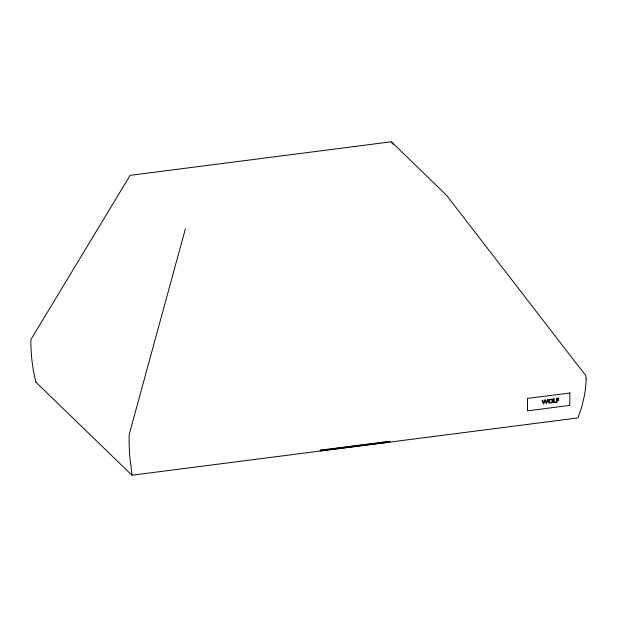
<?xml version="1.0" encoding="UTF-8"?>
<svg xmlns="http://www.w3.org/2000/svg" width="617" height="617" viewBox="0 0 617 617"><rect width="100%" height="100%" fill="white"/><g stroke="black" fill="none" stroke-linecap="round" stroke-linejoin="round"><path stroke-width="0.93" d="M569.892 392.983L569.761 405.323M586.096 378.792L585.888 375.768L446.639 195.412L391.556 141.964M389.844 441.471L389.404 442.127L320.346 450.826M320.354 449.978L320.555 450.865M527.504 398.505L527.458 410.868L569.699 405.392M185.385 228.845L129.208 434.445L129.092 437.515A127.518 43.529 -81.4 0 0 129.701 455.793L132.046 475.213L577.944 417.917L581.53 407.783L584.037 397.402A129.601 107.751 55 0 0 585.325 389.512A126.5 105.191 55 0 0 586.142 378.807M527.543 398.397L569.9 393.014M320.562 450.171L389.412 441.286L389.828 441.649L320.177 450.425M393.052 144.293L391.116 141.802L130.133 175.359L30.95 339.497L30.858 342.35A191.301 166.737 -45.9 0 0 35.316 379.686L36.056 382.216M131.899 475.19L35.933 382.216M553.58 398.721L553.542 402.785L555.971 402.477L555.979 401.952L554.135 402.184L554.166 398.644L553.58 398.721M556.526 398.343L556.488 402.407L557.074 402.33L557.089 400.441L558.686 400.24L558.686 399.716L557.097 399.916L557.105 398.79L558.701 398.582L558.701 398.058L556.526 398.343M549.076 401.112L549.176 401.929A1.589 1.388 -45.9 0 0 549.824 402.577L551.459 402.369A1.589 1.381 -45.9 0 0 552.115 401.551L552.13 400.317A1.581 1.373 -45.9 0 0 551.482 399.677L549.847 399.885A1.581 1.381 -45.9 0 0 549.192 400.695L549.076 401.112M552.824 401.119L552.693 401.652A2.152 1.882 -45.9 0 1 551.806 402.762L549.462 403.071A2.198 1.913 -45.9 0 1 548.474 401.675A2.306 2.005 -45.9 0 1 548.536 400.849A2.175 1.897 -45.9 0 1 549.508 399.477L551.837 399.176A2.136 1.866 -45.9 0 1 552.701 400.063L552.786 400.302A2.36 2.052 -45.9 0 1 552.824 401.119M547.618 399.484L546.485 402.431L545.366 399.77L544.811 399.847L543.654 402.793L542.551 400.132L541.965 400.209L543.585 404.104L545.081 400.587L546.508 403.726L548.204 399.407L547.618 399.484"/></g></svg>
